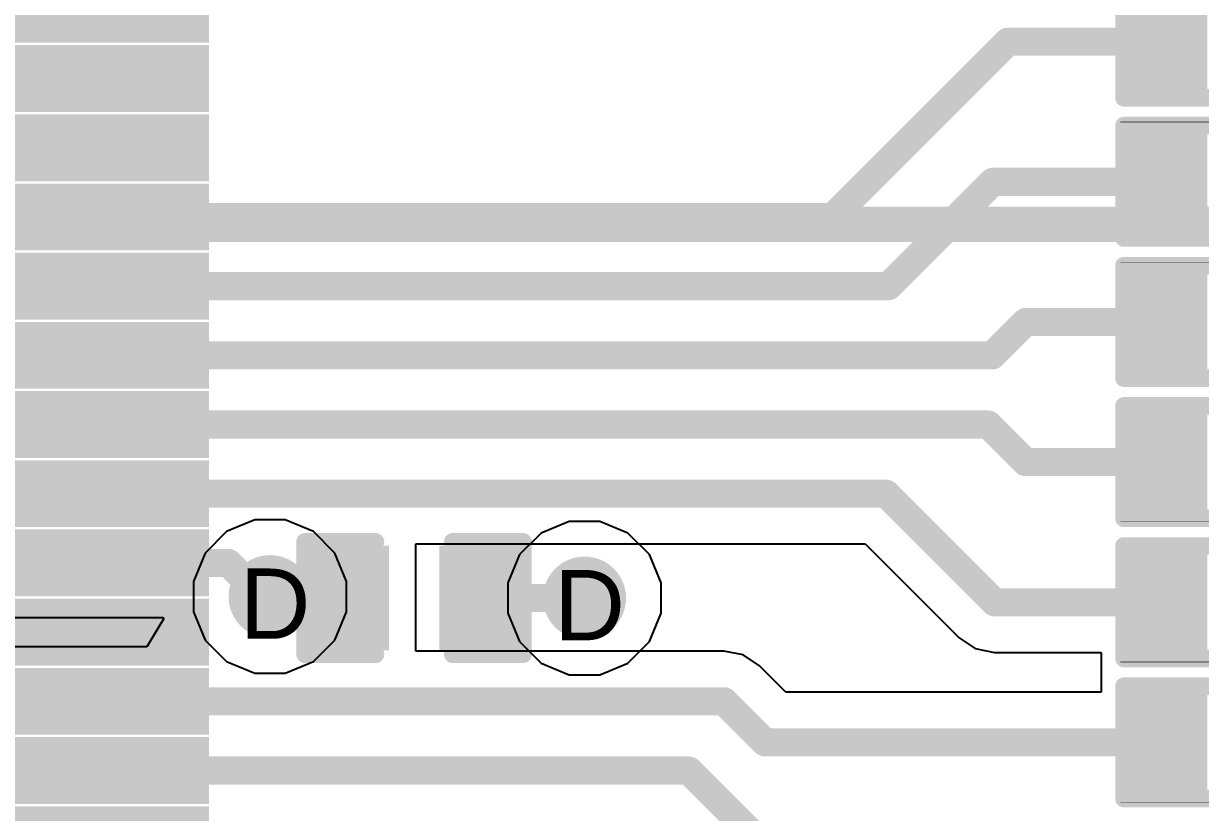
# Model space of a CAD drawing. Header units: inches. Extents: x -11 to 5428, y 0 to 5423.
# Drawn here: x 158.52 to 167.02, y 50.75 to 56.45 of the extents above; entities that cross this region are included whole.
import ezdxf

# ---------------------------------------------------------------- set-up
doc = ezdxf.new("R2010")
doc.units = ezdxf.units.IN
for name, color, linetype in [('Bottom Layer', 5, 'Continuous'), ('Dimension', 6, 'Continuous'), ('Drill Drawing', 1, 'Continuous'), ('GND', 16, 'Continuous'), ('PWR', 76, 'Continuous'), ('Top Layer', 1, 'Continuous'), ('Top Overlay', 2, 'Continuous'), ('Top Paste', 8, 'Continuous'), ('Top Solder', 216, 'Continuous'), ('Via Holes', 16, 'Continuous')]:
    doc.layers.add(name, color=color, linetype=linetype)
doc.styles.add('Arial', font='', dxfattribs={"height": 0.2})
doc.styles.get('Arial').set_extended_font_data('Arial')

# ---------------------------------------------------------------- blocks, each defined once
blk = doc.blocks.new('C___0402_395')
at = {"layer": 'Top Layer'}
for points in [[(-0.6985, -0.3175), (-0.6985, 0.3175), (-0.2413, 0.3175), (-0.2413, -0.3175)], [(0.2413, -0.3175), (0.2413, 0.3175), (0.6985, 0.3175), (0.6985, -0.3175)]]:
    blk.add_hatch(color=1, dxfattribs=at).paths.add_polyline_path(points)
at = {"layer": 'Top Paste'}
for points in [[(-0.6985, -0.3175), (-0.6985, 0.3175), (-0.2413, 0.3175), (-0.2413, -0.3175)], [(0.2413, -0.3175), (0.2413, 0.3175), (0.6985, 0.3175), (0.6985, -0.3175)]]:
    blk.add_hatch(color=8, dxfattribs=at).paths.add_polyline_path(points)
at = {"layer": 'Top Solder'}
for points in [[(-0.7585, -0.3775), (-0.7585, 0.3775), (-0.1813, 0.3775), (-0.1813, -0.3775)], [(0.1813, -0.3775), (0.1813, 0.3775), (0.7585, 0.3775), (0.7585, -0.3775)]]:
    blk.add_hatch(color=216, dxfattribs=at).paths.add_polyline_path(points)
at = {"layer": 'Top Overlay'}
for points in [[(-0.7874, 0.4064, 0.127, 0.127, 0), (-0.7874, -0.4064, 0.127, 0.127, 0)], [(-0.2794, 0.4064, 0.127, 0.127, 0), (-0.7874, 0.4064, 0.127, 0.127, 0)], [(0.7874, 0.4064, 0.127, 0.127, 0), (0.2794, 0.4064, 0.127, 0.127, 0)], [(0.7874, 0.4064, 0.127, 0.127, 0), (0.7874, -0.4064, 0.127, 0.127, 0)], [(-0.2794, -0.4064, 0.127, 0.127, 0), (-0.7874, -0.4064, 0.127, 0.127, 0)], [(0.7874, -0.4064, 0.127, 0.127, 0), (0.2794, -0.4064, 0.127, 0.127, 0)]]:
    blk.add_lwpolyline(points, format="xyseb", dxfattribs=at)
for points in [[(-0.8191, 0.4064, 0.0635, 0.0635, 1), (-0.7556, 0.4064, 0.0635, 0.0635, 1)], [(-0.8191, 0.4064, 0.0635, 0.0635, 1), (-0.7556, 0.4064, 0.0635, 0.0635, 1)], [(-0.3111, 0.4064, 0.0635, 0.0635, 1), (-0.2476, 0.4064, 0.0635, 0.0635, 1)], [(0.2477, 0.4064, 0.0635, 0.0635, 1), (0.3112, 0.4064, 0.0635, 0.0635, 1)], [(0.7557, 0.4064, 0.0635, 0.0635, 1), (0.8192, 0.4064, 0.0635, 0.0635, 1)], [(0.7557, 0.4064, 0.0635, 0.0635, 1), (0.8192, 0.4064, 0.0635, 0.0635, 1)], [(-0.8191, -0.4064, 0.0635, 0.0635, 1), (-0.7556, -0.4064, 0.0635, 0.0635, 1)], [(-0.8191, -0.4064, 0.0635, 0.0635, 1), (-0.7556, -0.4064, 0.0635, 0.0635, 1)], [(-0.3111, -0.4064, 0.0635, 0.0635, 1), (-0.2476, -0.4064, 0.0635, 0.0635, 1)], [(0.2477, -0.4064, 0.0635, 0.0635, 1), (0.3112, -0.4064, 0.0635, 0.0635, 1)], [(0.7557, -0.4064, 0.0635, 0.0635, 1), (0.8192, -0.4064, 0.0635, 0.0635, 1)], [(0.7557, -0.4064, 0.0635, 0.0635, 1), (0.8192, -0.4064, 0.0635, 0.0635, 1)]]:
    blk.add_lwpolyline(points, format="xyseb", close=True, dxfattribs=at)
blk = doc.blocks.new('R___0402_482')
at = {"layer": 'Top Layer'}
for points in [[(-0.6985, -0.3175), (-0.6985, 0.3175), (-0.2413, 0.3175), (-0.2413, -0.3175)], [(0.2413, -0.3175), (0.2413, 0.3175), (0.6985, 0.3175), (0.6985, -0.3175)]]:
    blk.add_hatch(color=1, dxfattribs=at).paths.add_polyline_path(points)
at = {"layer": 'Top Paste'}
for points in [[(-0.6985, -0.3175), (-0.6985, 0.3175), (-0.2413, 0.3175), (-0.2413, -0.3175)], [(0.2413, -0.3175), (0.2413, 0.3175), (0.6985, 0.3175), (0.6985, -0.3175)]]:
    blk.add_hatch(color=8, dxfattribs=at).paths.add_polyline_path(points)
at = {"layer": 'Top Solder'}
for points in [[(-0.7535, -0.3725), (-0.7535, 0.3725), (-0.1863, 0.3725), (-0.1863, -0.3725)], [(0.1863, -0.3725), (0.1863, 0.3725), (0.7535, 0.3725), (0.7535, -0.3725)]]:
    blk.add_hatch(color=216, dxfattribs=at).paths.add_polyline_path(points)
at = {"layer": 'Top Overlay'}
for points in [[(-0.7874, 0.4064, 0.127, 0.127, 0), (0.7874, 0.4064, 0.127, 0.127, 0)], [(-0.7874, -0.4064, 0.127, 0.127, 0), (-0.7874, 0.4064, 0.127, 0.127, 0)], [(0.7874, -0.4064, 0.127, 0.127, 0), (0.7874, 0.4064, 0.127, 0.127, 0)], [(-0.7874, -0.4064, 0.127, 0.127, 0), (0.7874, -0.4064, 0.127, 0.127, 0)], [(-0.8128, -0.4318, 0.00323, 0.00323, 0), (0.8128, -0.4318, 0.00323, 0.00323, 0)]]:
    blk.add_lwpolyline(points, format="xyseb", dxfattribs=at)
for points in [[(-0.8192, 0.4064, 0.0635, 0.0635, 1), (-0.7557, 0.4064, 0.0635, 0.0635, 1)], [(-0.8192, 0.4064, 0.0635, 0.0635, 1), (-0.7557, 0.4064, 0.0635, 0.0635, 1)], [(0.7556, 0.4064, 0.0635, 0.0635, 1), (0.8191, 0.4064, 0.0635, 0.0635, 1)], [(0.7556, 0.4064, 0.0635, 0.0635, 1), (0.8191, 0.4064, 0.0635, 0.0635, 1)], [(-0.8192, -0.4064, 0.0635, 0.0635, 1), (-0.7557, -0.4064, 0.0635, 0.0635, 1)], [(-0.8192, -0.4064, 0.0635, 0.0635, 1), (-0.7557, -0.4064, 0.0635, 0.0635, 1)], [(0.7556, -0.4064, 0.0635, 0.0635, 1), (0.8191, -0.4064, 0.0635, 0.0635, 1)], [(0.7556, -0.4064, 0.0635, 0.0635, 1), (0.8191, -0.4064, 0.0635, 0.0635, 1)], [(-0.8136, -0.4318, 0.00161, 0.00161, 1), (-0.812, -0.4318, 0.00161, 0.00161, 1)], [(0.812, -0.4318, 0.00161, 0.00161, 1), (0.8136, -0.4318, 0.00161, 0.00161, 1)]]:
    blk.add_lwpolyline(points, format="xyseb", close=True, dxfattribs=at)
blk = doc.blocks.new('R___0402_484')
at = {"layer": 'Top Layer'}
for points in [[(-0.6985, -0.3175), (-0.6985, 0.3175), (-0.2413, 0.3175), (-0.2413, -0.3175)], [(0.2413, -0.3175), (0.2413, 0.3175), (0.6985, 0.3175), (0.6985, -0.3175)]]:
    blk.add_hatch(color=1, dxfattribs=at).paths.add_polyline_path(points)
at = {"layer": 'Top Paste'}
for points in [[(-0.6985, -0.3175), (-0.6985, 0.3175), (-0.2413, 0.3175), (-0.2413, -0.3175)], [(0.2413, -0.3175), (0.2413, 0.3175), (0.6985, 0.3175), (0.6985, -0.3175)]]:
    blk.add_hatch(color=8, dxfattribs=at).paths.add_polyline_path(points)
at = {"layer": 'Top Solder'}
for points in [[(-0.7535, -0.3725), (-0.7535, 0.3725), (-0.1863, 0.3725), (-0.1863, -0.3725)], [(0.1863, -0.3725), (0.1863, 0.3725), (0.7535, 0.3725), (0.7535, -0.3725)]]:
    blk.add_hatch(color=216, dxfattribs=at).paths.add_polyline_path(points)
at = {"layer": 'Top Overlay'}
for points in [[(-0.7874, 0.4064, 0.127, 0.127, 0), (0.7874, 0.4064, 0.127, 0.127, 0)], [(-0.7874, -0.4064, 0.127, 0.127, 0), (-0.7874, 0.4064, 0.127, 0.127, 0)], [(0.7874, -0.4064, 0.127, 0.127, 0), (0.7874, 0.4064, 0.127, 0.127, 0)], [(-0.7874, -0.4064, 0.127, 0.127, 0), (0.7874, -0.4064, 0.127, 0.127, 0)], [(-0.8128, -0.4318, 0.00323, 0.00323, 0), (0.8128, -0.4318, 0.00323, 0.00323, 0)]]:
    blk.add_lwpolyline(points, format="xyseb", dxfattribs=at)
for points in [[(-0.8192, 0.4064, 0.0635, 0.0635, 1), (-0.7557, 0.4064, 0.0635, 0.0635, 1)], [(-0.8192, 0.4064, 0.0635, 0.0635, 1), (-0.7557, 0.4064, 0.0635, 0.0635, 1)], [(0.7556, 0.4064, 0.0635, 0.0635, 1), (0.8191, 0.4064, 0.0635, 0.0635, 1)], [(0.7556, 0.4064, 0.0635, 0.0635, 1), (0.8191, 0.4064, 0.0635, 0.0635, 1)], [(-0.8192, -0.4064, 0.0635, 0.0635, 1), (-0.7557, -0.4064, 0.0635, 0.0635, 1)], [(-0.8192, -0.4064, 0.0635, 0.0635, 1), (-0.7557, -0.4064, 0.0635, 0.0635, 1)], [(0.7556, -0.4064, 0.0635, 0.0635, 1), (0.8191, -0.4064, 0.0635, 0.0635, 1)], [(0.7556, -0.4064, 0.0635, 0.0635, 1), (0.8191, -0.4064, 0.0635, 0.0635, 1)], [(-0.8136, -0.4318, 0.00161, 0.00161, 1), (-0.812, -0.4318, 0.00161, 0.00161, 1)], [(0.812, -0.4318, 0.00161, 0.00161, 1), (0.8136, -0.4318, 0.00161, 0.00161, 1)]]:
    blk.add_lwpolyline(points, format="xyseb", close=True, dxfattribs=at)
blk = doc.blocks.new('R___0402_486')
at = {"layer": 'Top Layer'}
for points in [[(-0.6985, -0.3175), (-0.6985, 0.3175), (-0.2413, 0.3175), (-0.2413, -0.3175)], [(0.2413, -0.3175), (0.2413, 0.3175), (0.6985, 0.3175), (0.6985, -0.3175)]]:
    blk.add_hatch(color=1, dxfattribs=at).paths.add_polyline_path(points)
at = {"layer": 'Top Paste'}
for points in [[(-0.6985, -0.3175), (-0.6985, 0.3175), (-0.2413, 0.3175), (-0.2413, -0.3175)], [(0.2413, -0.3175), (0.2413, 0.3175), (0.6985, 0.3175), (0.6985, -0.3175)]]:
    blk.add_hatch(color=8, dxfattribs=at).paths.add_polyline_path(points)
at = {"layer": 'Top Solder'}
for points in [[(-0.7535, -0.3725), (-0.7535, 0.3725), (-0.1863, 0.3725), (-0.1863, -0.3725)], [(0.1863, -0.3725), (0.1863, 0.3725), (0.7535, 0.3725), (0.7535, -0.3725)]]:
    blk.add_hatch(color=216, dxfattribs=at).paths.add_polyline_path(points)
at = {"layer": 'Top Overlay'}
for points in [[(-0.7874, 0.4064, 0.127, 0.127, 0), (0.7874, 0.4064, 0.127, 0.127, 0)], [(-0.7874, -0.4064, 0.127, 0.127, 0), (-0.7874, 0.4064, 0.127, 0.127, 0)], [(0.7874, -0.4064, 0.127, 0.127, 0), (0.7874, 0.4064, 0.127, 0.127, 0)], [(-0.7874, -0.4064, 0.127, 0.127, 0), (0.7874, -0.4064, 0.127, 0.127, 0)], [(-0.8128, -0.4318, 0.00323, 0.00323, 0), (0.8128, -0.4318, 0.00323, 0.00323, 0)]]:
    blk.add_lwpolyline(points, format="xyseb", dxfattribs=at)
for points in [[(-0.8192, 0.4064, 0.0635, 0.0635, 1), (-0.7557, 0.4064, 0.0635, 0.0635, 1)], [(-0.8192, 0.4064, 0.0635, 0.0635, 1), (-0.7557, 0.4064, 0.0635, 0.0635, 1)], [(0.7556, 0.4064, 0.0635, 0.0635, 1), (0.8191, 0.4064, 0.0635, 0.0635, 1)], [(0.7556, 0.4064, 0.0635, 0.0635, 1), (0.8191, 0.4064, 0.0635, 0.0635, 1)], [(-0.8192, -0.4064, 0.0635, 0.0635, 1), (-0.7557, -0.4064, 0.0635, 0.0635, 1)], [(-0.8192, -0.4064, 0.0635, 0.0635, 1), (-0.7557, -0.4064, 0.0635, 0.0635, 1)], [(0.7556, -0.4064, 0.0635, 0.0635, 1), (0.8191, -0.4064, 0.0635, 0.0635, 1)], [(0.7556, -0.4064, 0.0635, 0.0635, 1), (0.8191, -0.4064, 0.0635, 0.0635, 1)], [(-0.8136, -0.4318, 0.00161, 0.00161, 1), (-0.812, -0.4318, 0.00161, 0.00161, 1)], [(0.812, -0.4318, 0.00161, 0.00161, 1), (0.8136, -0.4318, 0.00161, 0.00161, 1)]]:
    blk.add_lwpolyline(points, format="xyseb", close=True, dxfattribs=at)
blk = doc.blocks.new('R___0402_493')
at = {"layer": 'Top Layer'}
for points in [[(-0.6985, -0.3175), (-0.6985, 0.3175), (-0.2413, 0.3175), (-0.2413, -0.3175)], [(0.2413, -0.3175), (0.2413, 0.3175), (0.6985, 0.3175), (0.6985, -0.3175)]]:
    blk.add_hatch(color=1, dxfattribs=at).paths.add_polyline_path(points)
at = {"layer": 'Top Paste'}
for points in [[(-0.6985, -0.3175), (-0.6985, 0.3175), (-0.2413, 0.3175), (-0.2413, -0.3175)], [(0.2413, -0.3175), (0.2413, 0.3175), (0.6985, 0.3175), (0.6985, -0.3175)]]:
    blk.add_hatch(color=8, dxfattribs=at).paths.add_polyline_path(points)
at = {"layer": 'Top Solder'}
for points in [[(-0.7535, -0.3725), (-0.7535, 0.3725), (-0.1863, 0.3725), (-0.1863, -0.3725)], [(0.1863, -0.3725), (0.1863, 0.3725), (0.7535, 0.3725), (0.7535, -0.3725)]]:
    blk.add_hatch(color=216, dxfattribs=at).paths.add_polyline_path(points)
at = {"layer": 'Top Overlay'}
for points in [[(0.7874, 0.4064, 0.127, 0.127, 0), (-0.7874, 0.4064, 0.127, 0.127, 0)], [(-0.7874, 0.4064, 0.127, 0.127, 0), (-0.7874, -0.4064, 0.127, 0.127, 0)], [(0.7874, 0.4064, 0.127, 0.127, 0), (0.7874, -0.4064, 0.127, 0.127, 0)], [(0.7874, -0.4064, 0.127, 0.127, 0), (-0.7874, -0.4064, 0.127, 0.127, 0)], [(0.8128, -0.4318, 0.00323, 0.00323, 0), (-0.8128, -0.4318, 0.00323, 0.00323, 0)]]:
    blk.add_lwpolyline(points, format="xyseb", dxfattribs=at)
for points in [[(-0.8191, 0.4064, 0.0635, 0.0635, 1), (-0.7556, 0.4064, 0.0635, 0.0635, 1)], [(-0.8191, 0.4064, 0.0635, 0.0635, 1), (-0.7556, 0.4064, 0.0635, 0.0635, 1)], [(0.7557, 0.4064, 0.0635, 0.0635, 1), (0.8192, 0.4064, 0.0635, 0.0635, 1)], [(0.7557, 0.4064, 0.0635, 0.0635, 1), (0.8192, 0.4064, 0.0635, 0.0635, 1)], [(-0.8191, -0.4064, 0.0635, 0.0635, 1), (-0.7556, -0.4064, 0.0635, 0.0635, 1)], [(-0.8191, -0.4064, 0.0635, 0.0635, 1), (-0.7556, -0.4064, 0.0635, 0.0635, 1)], [(0.7557, -0.4064, 0.0635, 0.0635, 1), (0.8192, -0.4064, 0.0635, 0.0635, 1)], [(0.7557, -0.4064, 0.0635, 0.0635, 1), (0.8192, -0.4064, 0.0635, 0.0635, 1)], [(-0.8136, -0.4318, 0.00161, 0.00161, 1), (-0.812, -0.4318, 0.00161, 0.00161, 1)], [(0.812, -0.4318, 0.00161, 0.00161, 1), (0.8136, -0.4318, 0.00161, 0.00161, 1)]]:
    blk.add_lwpolyline(points, format="xyseb", close=True, dxfattribs=at)
blk = doc.blocks.new('R___0402_495')
at = {"layer": 'Top Layer'}
for points in [[(-0.6985, -0.3175), (-0.6985, 0.3175), (-0.2413, 0.3175), (-0.2413, -0.3175)], [(0.2413, -0.3175), (0.2413, 0.3175), (0.6985, 0.3175), (0.6985, -0.3175)]]:
    blk.add_hatch(color=1, dxfattribs=at).paths.add_polyline_path(points)
at = {"layer": 'Top Paste'}
for points in [[(-0.6985, -0.3175), (-0.6985, 0.3175), (-0.2413, 0.3175), (-0.2413, -0.3175)], [(0.2413, -0.3175), (0.2413, 0.3175), (0.6985, 0.3175), (0.6985, -0.3175)]]:
    blk.add_hatch(color=8, dxfattribs=at).paths.add_polyline_path(points)
at = {"layer": 'Top Solder'}
for points in [[(-0.7535, -0.3725), (-0.7535, 0.3725), (-0.1863, 0.3725), (-0.1863, -0.3725)], [(0.1863, -0.3725), (0.1863, 0.3725), (0.7535, 0.3725), (0.7535, -0.3725)]]:
    blk.add_hatch(color=216, dxfattribs=at).paths.add_polyline_path(points)
at = {"layer": 'Top Overlay'}
for points in [[(0.7874, 0.4064, 0.127, 0.127, 0), (-0.7874, 0.4064, 0.127, 0.127, 0)], [(-0.7874, 0.4064, 0.127, 0.127, 0), (-0.7874, -0.4064, 0.127, 0.127, 0)], [(0.7874, 0.4064, 0.127, 0.127, 0), (0.7874, -0.4064, 0.127, 0.127, 0)], [(0.7874, -0.4064, 0.127, 0.127, 0), (-0.7874, -0.4064, 0.127, 0.127, 0)], [(0.8128, -0.4318, 0.00323, 0.00323, 0), (-0.8128, -0.4318, 0.00323, 0.00323, 0)]]:
    blk.add_lwpolyline(points, format="xyseb", dxfattribs=at)
for points in [[(-0.8191, 0.4064, 0.0635, 0.0635, 1), (-0.7556, 0.4064, 0.0635, 0.0635, 1)], [(-0.8191, 0.4064, 0.0635, 0.0635, 1), (-0.7556, 0.4064, 0.0635, 0.0635, 1)], [(0.7557, 0.4064, 0.0635, 0.0635, 1), (0.8192, 0.4064, 0.0635, 0.0635, 1)], [(0.7557, 0.4064, 0.0635, 0.0635, 1), (0.8192, 0.4064, 0.0635, 0.0635, 1)], [(-0.8191, -0.4064, 0.0635, 0.0635, 1), (-0.7556, -0.4064, 0.0635, 0.0635, 1)], [(-0.8191, -0.4064, 0.0635, 0.0635, 1), (-0.7556, -0.4064, 0.0635, 0.0635, 1)], [(0.7557, -0.4064, 0.0635, 0.0635, 1), (0.8192, -0.4064, 0.0635, 0.0635, 1)], [(0.7557, -0.4064, 0.0635, 0.0635, 1), (0.8192, -0.4064, 0.0635, 0.0635, 1)], [(-0.8136, -0.4318, 0.00161, 0.00161, 1), (-0.812, -0.4318, 0.00161, 0.00161, 1)], [(0.812, -0.4318, 0.00161, 0.00161, 1), (0.8136, -0.4318, 0.00161, 0.00161, 1)]]:
    blk.add_lwpolyline(points, format="xyseb", close=True, dxfattribs=at)
blk = doc.blocks.new('R___0402_497')
at = {"layer": 'Top Layer'}
for points in [[(-0.6985, -0.3175), (-0.6985, 0.3175), (-0.2413, 0.3175), (-0.2413, -0.3175)], [(0.2413, -0.3175), (0.2413, 0.3175), (0.6985, 0.3175), (0.6985, -0.3175)]]:
    blk.add_hatch(color=1, dxfattribs=at).paths.add_polyline_path(points)
at = {"layer": 'Top Paste'}
for points in [[(-0.6985, -0.3175), (-0.6985, 0.3175), (-0.2413, 0.3175), (-0.2413, -0.3175)], [(0.2413, -0.3175), (0.2413, 0.3175), (0.6985, 0.3175), (0.6985, -0.3175)]]:
    blk.add_hatch(color=8, dxfattribs=at).paths.add_polyline_path(points)
at = {"layer": 'Top Solder'}
for points in [[(-0.7535, -0.3725), (-0.7535, 0.3725), (-0.1863, 0.3725), (-0.1863, -0.3725)], [(0.1863, -0.3725), (0.1863, 0.3725), (0.7535, 0.3725), (0.7535, -0.3725)]]:
    blk.add_hatch(color=216, dxfattribs=at).paths.add_polyline_path(points)
at = {"layer": 'Top Overlay'}
for points in [[(0.7874, 0.4064, 0.127, 0.127, 0), (-0.7874, 0.4064, 0.127, 0.127, 0)], [(-0.7874, 0.4064, 0.127, 0.127, 0), (-0.7874, -0.4064, 0.127, 0.127, 0)], [(0.7874, 0.4064, 0.127, 0.127, 0), (0.7874, -0.4064, 0.127, 0.127, 0)], [(0.7874, -0.4064, 0.127, 0.127, 0), (-0.7874, -0.4064, 0.127, 0.127, 0)], [(0.8128, -0.4318, 0.00323, 0.00323, 0), (-0.8128, -0.4318, 0.00323, 0.00323, 0)]]:
    blk.add_lwpolyline(points, format="xyseb", dxfattribs=at)
for points in [[(-0.8191, 0.4064, 0.0635, 0.0635, 1), (-0.7556, 0.4064, 0.0635, 0.0635, 1)], [(-0.8191, 0.4064, 0.0635, 0.0635, 1), (-0.7556, 0.4064, 0.0635, 0.0635, 1)], [(0.7557, 0.4064, 0.0635, 0.0635, 1), (0.8192, 0.4064, 0.0635, 0.0635, 1)], [(0.7557, 0.4064, 0.0635, 0.0635, 1), (0.8192, 0.4064, 0.0635, 0.0635, 1)], [(-0.8191, -0.4064, 0.0635, 0.0635, 1), (-0.7556, -0.4064, 0.0635, 0.0635, 1)], [(-0.8191, -0.4064, 0.0635, 0.0635, 1), (-0.7556, -0.4064, 0.0635, 0.0635, 1)], [(0.7557, -0.4064, 0.0635, 0.0635, 1), (0.8192, -0.4064, 0.0635, 0.0635, 1)], [(0.7557, -0.4064, 0.0635, 0.0635, 1), (0.8192, -0.4064, 0.0635, 0.0635, 1)], [(-0.8136, -0.4318, 0.00161, 0.00161, 1), (-0.812, -0.4318, 0.00161, 0.00161, 1)], [(0.812, -0.4318, 0.00161, 0.00161, 1), (0.8136, -0.4318, 0.00161, 0.00161, 1)]]:
    blk.add_lwpolyline(points, format="xyseb", close=True, dxfattribs=at)
blk = doc.blocks.new('LQFP_144_20_20__614')
at = {"layer": 'Top Layer'}
for points in [[(9.9, 0.89), (11.46, 0.89), (11.46, 0.61), (9.9, 0.61)], [(9.9, 0.39), (11.46, 0.39), (11.46, 0.11), (9.9, 0.11)], [(9.9, -0.11), (11.46, -0.11), (11.46, -0.39), (9.9, -0.39)], [(9.9, -0.61), (11.46, -0.61), (11.46, -0.89), (9.9, -0.89)], [(9.9, -1.11), (11.46, -1.11), (11.46, -1.39), (9.9, -1.39)], [(9.9, -1.61), (11.46, -1.61), (11.46, -1.89), (9.9, -1.89)], [(9.9, -2.11), (11.46, -2.11), (11.46, -2.39), (9.9, -2.39)], [(9.9, -2.61), (11.46, -2.61), (11.46, -2.89), (9.9, -2.89)], [(9.9, -3.11), (11.46, -3.11), (11.46, -3.39), (9.9, -3.39)], [(9.9, -3.61), (11.46, -3.61), (11.46, -3.89), (9.9, -3.89)], [(9.9, -4.11), (11.46, -4.11), (11.46, -4.39), (9.9, -4.39)], [(9.9, -4.61), (11.46, -4.61), (11.46, -4.89), (9.9, -4.89)]]:
    blk.add_hatch(color=1, dxfattribs=at).paths.add_polyline_path(points)
at = {"layer": 'Top Paste'}
for points in [[(9.9, 0.89), (11.46, 0.89), (11.46, 0.61), (9.9, 0.61)], [(9.9, 0.39), (11.46, 0.39), (11.46, 0.11), (9.9, 0.11)], [(9.9, -0.11), (11.46, -0.11), (11.46, -0.39), (9.9, -0.39)], [(9.9, -0.61), (11.46, -0.61), (11.46, -0.89), (9.9, -0.89)], [(9.9, -1.11), (11.46, -1.11), (11.46, -1.39), (9.9, -1.39)], [(9.9, -1.61), (11.46, -1.61), (11.46, -1.89), (9.9, -1.89)], [(9.9, -2.11), (11.46, -2.11), (11.46, -2.39), (9.9, -2.39)], [(9.9, -2.61), (11.46, -2.61), (11.46, -2.89), (9.9, -2.89)], [(9.9, -3.11), (11.46, -3.11), (11.46, -3.39), (9.9, -3.39)], [(9.9, -3.61), (11.46, -3.61), (11.46, -3.89), (9.9, -3.89)], [(9.9, -4.11), (11.46, -4.11), (11.46, -4.39), (9.9, -4.39)], [(9.9, -4.61), (11.46, -4.61), (11.46, -4.89), (9.9, -4.89)]]:
    blk.add_hatch(color=8, dxfattribs=at).paths.add_polyline_path(points)
at = {"layer": 'Top Solder'}
for points in [[(9.7984, 0.9916), (11.5616, 0.9916), (11.5616, 0.5084), (9.7984, 0.5084)], [(9.7984, 0.4916), (11.5616, 0.4916), (11.5616, 0.0084), (9.7984, 0.0084)], [(9.7984, -0.0084), (11.5616, -0.0084), (11.5616, -0.4916), (9.7984, -0.4916)], [(9.7984, -0.5084), (11.5616, -0.5084), (11.5616, -0.9916), (9.7984, -0.9916)], [(9.7984, -1.0084), (11.5616, -1.0084), (11.5616, -1.4916), (9.7984, -1.4916)], [(9.7984, -1.5084), (11.5616, -1.5084), (11.5616, -1.9916), (9.7984, -1.9916)], [(9.7984, -2.0084), (11.5616, -2.0084), (11.5616, -2.4916), (9.7984, -2.4916)], [(9.7984, -2.5084), (11.5616, -2.5084), (11.5616, -2.9916), (9.7984, -2.9916)], [(9.7984, -3.0084), (11.5616, -3.0084), (11.5616, -3.4916), (9.7984, -3.4916)], [(9.7984, -3.5084), (11.5616, -3.5084), (11.5616, -3.9916), (9.7984, -3.9916)], [(9.7984, -4.0084), (11.5616, -4.0084), (11.5616, -4.4916), (9.7984, -4.4916)], [(9.7984, -4.5084), (11.5616, -4.5084), (11.5616, -4.9916), (9.7984, -4.9916)], [(9.7984, -5.0084), (11.5616, -5.0084), (11.5616, -5.4916), (9.7984, -5.4916)]]:
    blk.add_hatch(color=216, dxfattribs=at).paths.add_polyline_path(points)

msp = doc.modelspace()

# ---------------------------------------------------------------- hatches: boundary and pattern name
at = {"layer": 'Bottom Layer'}
h = msp.add_hatch(color=5, dxfattribs=at)
edge = h.paths.add_edge_path()
edge.add_arc((160.2994, 52.3103), 0.3, 0, 360)
h = msp.add_hatch(color=5, dxfattribs=at)
edge = h.paths.add_edge_path()
edge.add_arc((162.5726, 52.2998), 0.3, 0, 360)
at = {"layer": 'GND'}
h = msp.add_hatch(color=16, dxfattribs=at)
edge = h.paths.add_edge_path()
edge.add_arc((160.2994, 52.3103), 0.3, 0, 360)
h = msp.add_hatch(color=16, dxfattribs=at)
edge = h.paths.add_edge_path()
edge.add_arc((162.5726, 52.2998), 0.3, 0, 360)
at = {"layer": 'PWR'}
h = msp.add_hatch(color=76, dxfattribs=at)
edge = h.paths.add_edge_path()
edge.add_arc((160.2994, 52.3103), 0.3, 0, 360)
h = msp.add_hatch(color=76, dxfattribs=at)
edge = h.paths.add_edge_path()
edge.add_arc((162.5726, 52.2998), 0.3, 0, 360)
at = {"layer": 'Top Layer'}
h = msp.add_hatch(color=1, dxfattribs=at)
edge = h.paths.add_edge_path()
edge.add_arc((160.2994, 52.3103), 0.3, 0, 360)
h = msp.add_hatch(color=1, dxfattribs=at)
edge = h.paths.add_edge_path()
edge.add_arc((162.5726, 52.2998), 0.3, 0, 360)
at = {"layer": 'Via Holes'}
h = msp.add_hatch(color=7, dxfattribs=at)
edge = h.paths.add_edge_path()
edge.add_arc((160.2994, 52.3103), 0.15, 0, 360)
h = msp.add_hatch(color=7, dxfattribs=at)
edge = h.paths.add_edge_path()
edge.add_arc((162.5726, 52.2998), 0.15, 0, 360)

# ---------------------------------------------------------------- linework, layer by layer
at = {"layer": 'Bottom Layer'}
for p, q in [((160.1892, 52.8643), (159.9856, 52.78)), ((160.4096, 52.8643), (160.1892, 52.8643)), ((160.6132, 52.78), (160.4096, 52.8643)), ((159.9856, 52.78), (159.8298, 52.6242)), ((160.7691, 52.6242), (160.6132, 52.78)), ((159.8298, 52.6242), (159.7454, 52.4205)), ((160.8534, 52.4205), (160.7691, 52.6242)), ((159.7454, 52.4205), (159.7454, 52.2001)), ((160.8534, 52.2001), (160.8534, 52.4205)), ((159.7454, 52.2001), (159.8298, 51.9965)), ((160.7691, 51.9965), (160.8534, 52.2001)), ((159.8298, 51.9965), (159.9856, 51.8407)), ((160.6132, 51.8407), (160.7691, 51.9965)), ((159.9856, 51.8407), (160.1892, 51.7563)), ((160.4096, 51.7563), (160.6132, 51.8407)), ((160.1892, 51.7563), (160.4096, 51.7563))]:
    msp.add_line(p, q, dxfattribs=at)
at = {"layer": 'Dimension'}
msp.add_lwpolyline([(0, 55, 0.254, 0.254, 0), (344, 55, 0.254, 0.254, 0)], format="xyseb", dxfattribs=at)
at = {"layer": 'GND'}
for p, q in [((160.1892, 52.8643), (159.9856, 52.78)), ((160.4096, 52.8643), (160.1892, 52.8643)), ((160.6132, 52.78), (160.4096, 52.8643)), ((159.9856, 52.78), (159.8298, 52.6242)), ((160.7691, 52.6242), (160.6132, 52.78)), ((159.8298, 52.6242), (159.7454, 52.4205)), ((160.8534, 52.4205), (160.7691, 52.6242)), ((159.7454, 52.4205), (159.7454, 52.2001)), ((160.8534, 52.2001), (160.8534, 52.4205)), ((159.7454, 52.2001), (159.8298, 51.9965)), ((160.7691, 51.9965), (160.8534, 52.2001)), ((159.8298, 51.9965), (159.9856, 51.8407)), ((160.6132, 51.8407), (160.7691, 51.9965)), ((159.9856, 51.8407), (160.1892, 51.7563)), ((160.4096, 51.7563), (160.6132, 51.8407)), ((160.1892, 51.7563), (160.4096, 51.7563))]:
    msp.add_line(p, q, dxfattribs=at)
at = {"layer": 'PWR'}
for p, q in [((162.4624, 52.8538), (162.2588, 52.7695)), ((162.6828, 52.8538), (162.4624, 52.8538)), ((162.8864, 52.7695), (162.6828, 52.8538)), ((162.2588, 52.7695), (162.103, 52.6136)), ((163.0423, 52.6136), (162.8864, 52.7695)), ((162.103, 52.6136), (162.0186, 52.41)), ((163.1266, 52.41), (163.0423, 52.6136)), ((162.0186, 52.41), (162.0186, 52.1896)), ((163.1266, 52.1896), (163.1266, 52.41)), ((162.0186, 52.1896), (162.103, 51.986)), ((163.0423, 51.986), (163.1266, 52.1896)), ((162.103, 51.986), (162.2588, 51.8302)), ((162.8864, 51.8302), (163.0423, 51.986)), ((162.2588, 51.8302), (162.4624, 51.7458)), ((162.6828, 51.7458), (162.8864, 51.8302)), ((162.4624, 51.7458), (162.6828, 51.7458))]:
    msp.add_line(p, q, dxfattribs=at)
at = {"layer": 'Top Layer'}
for p, q in [((161.3534, 51.9164), (161.3534, 52.6912)), ((161.3534, 52.6912), (164.601, 52.6912)), ((164.601, 52.6912), (165.2789, 52.0133)), ((157.9438, 52.1598), (159.5272, 52.1598)), ((159.5319, 52.151), (159.4102, 51.9478)), ((159.5272, 52.1598), (159.5319, 52.151)), ((165.2789, 52.0133), (165.2789, 52.0133)), ((165.2789, 52.0133), (165.3965, 51.9347)), ((159.4102, 51.9478), (157.9438, 51.9478)), ((163.5802, 51.9164), (161.3534, 51.9164)), ((163.719, 51.8888), (163.5802, 51.9164)), ((163.5802, 51.9164), (163.5802, 51.9164)), ((163.8366, 51.8102), (163.719, 51.8888)), ((165.3965, 51.9347), (165.5353, 51.9071)), ((165.5353, 51.9071), (165.5353, 51.9071)), ((165.5353, 51.9071), (166.3062, 51.9071)), ((166.3062, 51.9071), (166.3062, 51.6982)), ((164.0272, 51.6196), (163.8366, 51.8102)), ((166.3062, 51.6982), (166.3062, 51.6196)), ((166.3062, 51.6196), (164.0272, 51.6196))]:
    msp.add_line(p, q, dxfattribs=at)
for points in [[(164.3669, 55.0538, 0.2032, 0.2032, 0), (165.6336, 56.3205, 0.2032, 0.2032, 0)], [(165.6336, 56.3205, 0.2032, 0.2032, 0), (166.7888, 56.3205, 0.2032, 0.2032, 0)], [(164.7696, 54.5538, 0.2032, 0.2032, 0), (165.5236, 55.3078, 0.2032, 0.2032, 0)], [(165.5236, 55.3078, 0.2032, 0.2032, 0), (166.7888, 55.3078, 0.2032, 0.2032, 0)], [(158.9778, 55.0538, 0.2032, 0.2032, 0), (164.3669, 55.0538, 0.2032, 0.2032, 0)], [(158.9778, 54.5538, 0.2032, 0.2032, 0), (164.7696, 54.5538, 0.2032, 0.2032, 0)], [(165.5205, 54.0538, 0.2032, 0.2032, 0), (165.7618, 54.2951, 0.2032, 0.2032, 0)], [(165.7618, 54.2951, 0.2032, 0.2032, 0), (166.7888, 54.2951, 0.2032, 0.2032, 0)], [(158.9778, 54.0538, 0.2032, 0.2032, 0), (165.5205, 54.0538, 0.2032, 0.2032, 0)], [(158.9778, 53.5538, 0.2032, 0.2032, 0), (165.4893, 53.5538, 0.2032, 0.2032, 0)], [(165.4893, 53.5538, 0.2032, 0.2032, 0), (165.7607, 53.2824, 0.2032, 0.2032, 0)], [(165.7607, 53.2824, 0.2032, 0.2032, 0), (166.7888, 53.2824, 0.2032, 0.2032, 0)], [(158.9778, 53.0538, 0.2032, 0.2032, 0), (164.7512, 53.0538, 0.2032, 0.2032, 0)], [(164.7512, 53.0538, 0.2032, 0.2032, 0), (165.5353, 52.2697, 0.2032, 0.2032, 0)], [(158.9778, 52.5538, 0.2032, 0.2032, 0), (159.9971, 52.5538, 0.2032, 0.2032, 0)], [(159.9971, 52.5538, 0.2032, 0.2032, 0), (160.2406, 52.3103, 0.2032, 0.2032, 0)], [(160.2406, 52.3103, 0.2032, 0.2032, 0), (160.2994, 52.3103, 0.2032, 0.2032, 0)], [(160.2994, 52.3103, 0.2032, 0.2032, 0), (160.8603, 52.3103, 0.2032, 0.2032, 0)], [(160.8603, 52.3103, 0.2032, 0.2032, 0), (160.8708, 52.2998, 0.2032, 0.2032, 0)], [(161.8106, 52.2998, 0.2032, 0.2032, 0), (162.5726, 52.2998, 0.2032, 0.2032, 0)], [(165.5353, 52.2697, 0.2032, 0.2032, 0), (166.7888, 52.2697, 0.2032, 0.2032, 0)], [(157.4418, 52.0538, 0.2032, 0.2032, 0), (158.9778, 52.0538, 0.2032, 0.2032, 0)], [(158.9778, 51.5538, 0.2032, 0.2032, 0), (163.5802, 51.5538, 0.2032, 0.2032, 0)], [(163.5802, 51.5538, 0.2032, 0.2032, 0), (163.8771, 51.257, 0.2032, 0.2032, 0)], [(163.8771, 51.257, 0.2032, 0.2032, 0), (166.7888, 51.257, 0.2032, 0.2032, 0)], [(158.9778, 51.0538, 0.2032, 0.2032, 0), (163.3254, 51.0538, 0.2032, 0.2032, 0)], [(163.3254, 51.0538, 0.2032, 0.2032, 0), (164.1349, 50.2443, 0.2032, 0.2032, 0)]]:
    msp.add_lwpolyline(points, format="xyseb", dxfattribs=at)
for points in [[(165.5828, 56.3205, 0.1016, 0.1016, 1), (165.6844, 56.3205, 0.1016, 0.1016, 1)], [(165.5828, 56.3205, 0.1016, 0.1016, 1), (165.6844, 56.3205, 0.1016, 0.1016, 1)], [(166.738, 56.3205, 0.1016, 0.1016, 1), (166.8396, 56.3205, 0.1016, 0.1016, 1)], [(165.4728, 55.3078, 0.1016, 0.1016, 1), (165.5744, 55.3078, 0.1016, 0.1016, 1)], [(165.4728, 55.3078, 0.1016, 0.1016, 1), (165.5744, 55.3078, 0.1016, 0.1016, 1)], [(166.738, 55.3078, 0.1016, 0.1016, 1), (166.8396, 55.3078, 0.1016, 0.1016, 1)], [(158.927, 55.0538, 0.1016, 0.1016, 1), (159.0286, 55.0538, 0.1016, 0.1016, 1)], [(164.3161, 55.0538, 0.1016, 0.1016, 1), (164.4177, 55.0538, 0.1016, 0.1016, 1)], [(164.3161, 55.0538, 0.1016, 0.1016, 1), (164.4177, 55.0538, 0.1016, 0.1016, 1)], [(158.927, 54.5538, 0.1016, 0.1016, 1), (159.0286, 54.5538, 0.1016, 0.1016, 1)], [(164.7188, 54.5538, 0.1016, 0.1016, 1), (164.8204, 54.5538, 0.1016, 0.1016, 1)], [(164.7188, 54.5538, 0.1016, 0.1016, 1), (164.8204, 54.5538, 0.1016, 0.1016, 1)], [(165.711, 54.2951, 0.1016, 0.1016, 1), (165.8126, 54.2951, 0.1016, 0.1016, 1)], [(165.711, 54.2951, 0.1016, 0.1016, 1), (165.8126, 54.2951, 0.1016, 0.1016, 1)], [(166.738, 54.2951, 0.1016, 0.1016, 1), (166.8396, 54.2951, 0.1016, 0.1016, 1)], [(158.927, 54.0538, 0.1016, 0.1016, 1), (159.0286, 54.0538, 0.1016, 0.1016, 1)], [(165.4697, 54.0538, 0.1016, 0.1016, 1), (165.5713, 54.0538, 0.1016, 0.1016, 1)], [(165.4697, 54.0538, 0.1016, 0.1016, 1), (165.5713, 54.0538, 0.1016, 0.1016, 1)], [(158.927, 53.5538, 0.1016, 0.1016, 1), (159.0286, 53.5538, 0.1016, 0.1016, 1)], [(165.4385, 53.5538, 0.1016, 0.1016, 1), (165.5401, 53.5538, 0.1016, 0.1016, 1)], [(165.4385, 53.5538, 0.1016, 0.1016, 1), (165.5401, 53.5538, 0.1016, 0.1016, 1)], [(165.7099, 53.2824, 0.1016, 0.1016, 1), (165.8115, 53.2824, 0.1016, 0.1016, 1)], [(165.7099, 53.2824, 0.1016, 0.1016, 1), (165.8115, 53.2824, 0.1016, 0.1016, 1)], [(166.738, 53.2824, 0.1016, 0.1016, 1), (166.8396, 53.2824, 0.1016, 0.1016, 1)], [(158.927, 53.0538, 0.1016, 0.1016, 1), (159.0286, 53.0538, 0.1016, 0.1016, 1)], [(164.7004, 53.0538, 0.1016, 0.1016, 1), (164.802, 53.0538, 0.1016, 0.1016, 1)], [(164.7004, 53.0538, 0.1016, 0.1016, 1), (164.802, 53.0538, 0.1016, 0.1016, 1)], [(158.927, 52.5538, 0.1016, 0.1016, 1), (159.0286, 52.5538, 0.1016, 0.1016, 1)], [(159.9463, 52.5538, 0.1016, 0.1016, 1), (160.0479, 52.5538, 0.1016, 0.1016, 1)], [(159.9463, 52.5538, 0.1016, 0.1016, 1), (160.0479, 52.5538, 0.1016, 0.1016, 1)], [(160.1898, 52.3103, 0.1016, 0.1016, 1), (160.2914, 52.3103, 0.1016, 0.1016, 1)], [(160.1898, 52.3103, 0.1016, 0.1016, 1), (160.2914, 52.3103, 0.1016, 0.1016, 1)], [(160.2486, 52.3103, 0.1016, 0.1016, 1), (160.3502, 52.3103, 0.1016, 0.1016, 1)], [(160.2486, 52.3103, 0.1016, 0.1016, 1), (160.3502, 52.3103, 0.1016, 0.1016, 1)], [(160.8095, 52.3103, 0.1016, 0.1016, 1), (160.9111, 52.3103, 0.1016, 0.1016, 1)], [(160.8095, 52.3103, 0.1016, 0.1016, 1), (160.9111, 52.3103, 0.1016, 0.1016, 1)], [(160.82, 52.2998, 0.1016, 0.1016, 1), (160.9216, 52.2998, 0.1016, 0.1016, 1)], [(161.7598, 52.2998, 0.1016, 0.1016, 1), (161.8614, 52.2998, 0.1016, 0.1016, 1)], [(162.5218, 52.2998, 0.1016, 0.1016, 1), (162.6234, 52.2998, 0.1016, 0.1016, 1)], [(165.4845, 52.2697, 0.1016, 0.1016, 1), (165.5861, 52.2697, 0.1016, 0.1016, 1)], [(165.4845, 52.2697, 0.1016, 0.1016, 1), (165.5861, 52.2697, 0.1016, 0.1016, 1)], [(166.738, 52.2697, 0.1016, 0.1016, 1), (166.8396, 52.2697, 0.1016, 0.1016, 1)], [(158.927, 52.0538, 0.1016, 0.1016, 1), (159.0286, 52.0538, 0.1016, 0.1016, 1)], [(158.927, 51.5538, 0.1016, 0.1016, 1), (159.0286, 51.5538, 0.1016, 0.1016, 1)], [(163.5294, 51.5538, 0.1016, 0.1016, 1), (163.631, 51.5538, 0.1016, 0.1016, 1)], [(163.5294, 51.5538, 0.1016, 0.1016, 1), (163.631, 51.5538, 0.1016, 0.1016, 1)], [(163.8263, 51.257, 0.1016, 0.1016, 1), (163.9279, 51.257, 0.1016, 0.1016, 1)], [(163.8263, 51.257, 0.1016, 0.1016, 1), (163.9279, 51.257, 0.1016, 0.1016, 1)], [(166.738, 51.257, 0.1016, 0.1016, 1), (166.8396, 51.257, 0.1016, 0.1016, 1)], [(158.927, 51.0538, 0.1016, 0.1016, 1), (159.0286, 51.0538, 0.1016, 0.1016, 1)], [(163.2746, 51.0538, 0.1016, 0.1016, 1), (163.3762, 51.0538, 0.1016, 0.1016, 1)], [(163.2746, 51.0538, 0.1016, 0.1016, 1), (163.3762, 51.0538, 0.1016, 0.1016, 1)]]:
    msp.add_lwpolyline(points, format="xyseb", close=True, dxfattribs=at)

# ---------------------------------------------------------------- block references
for name, p in [('LQFP_144_20_20__614', (148.2978, 55.8038)), ('R___0402_486', (167.2587, 53.2824)), ('R___0402_484', (167.2587, 52.2697)), ('R___0402_482', (167.2587, 51.257))]:
    msp.add_blockref(name, p)
at = {"rotation": 180}
for name, p in [('R___0402_497', (167.2587, 56.3205)), ('R___0402_495', (167.2587, 55.3078)), ('R___0402_493', (167.2587, 54.2951)), ('C___0402_395', (161.3407, 52.2998))]:
    msp.add_blockref(name, p, dxfattribs=at)

# ---------------------------------------------------------------- texts
at = {"layer": 'Drill Drawing', "style": 'Arial'}
for p in [(160.0793, 52.0056), (162.3525, 51.9951)]:
    msp.add_text('D', height=0.508, dxfattribs=at).set_placement(p)

doc.saveas('drawing.dxf')
